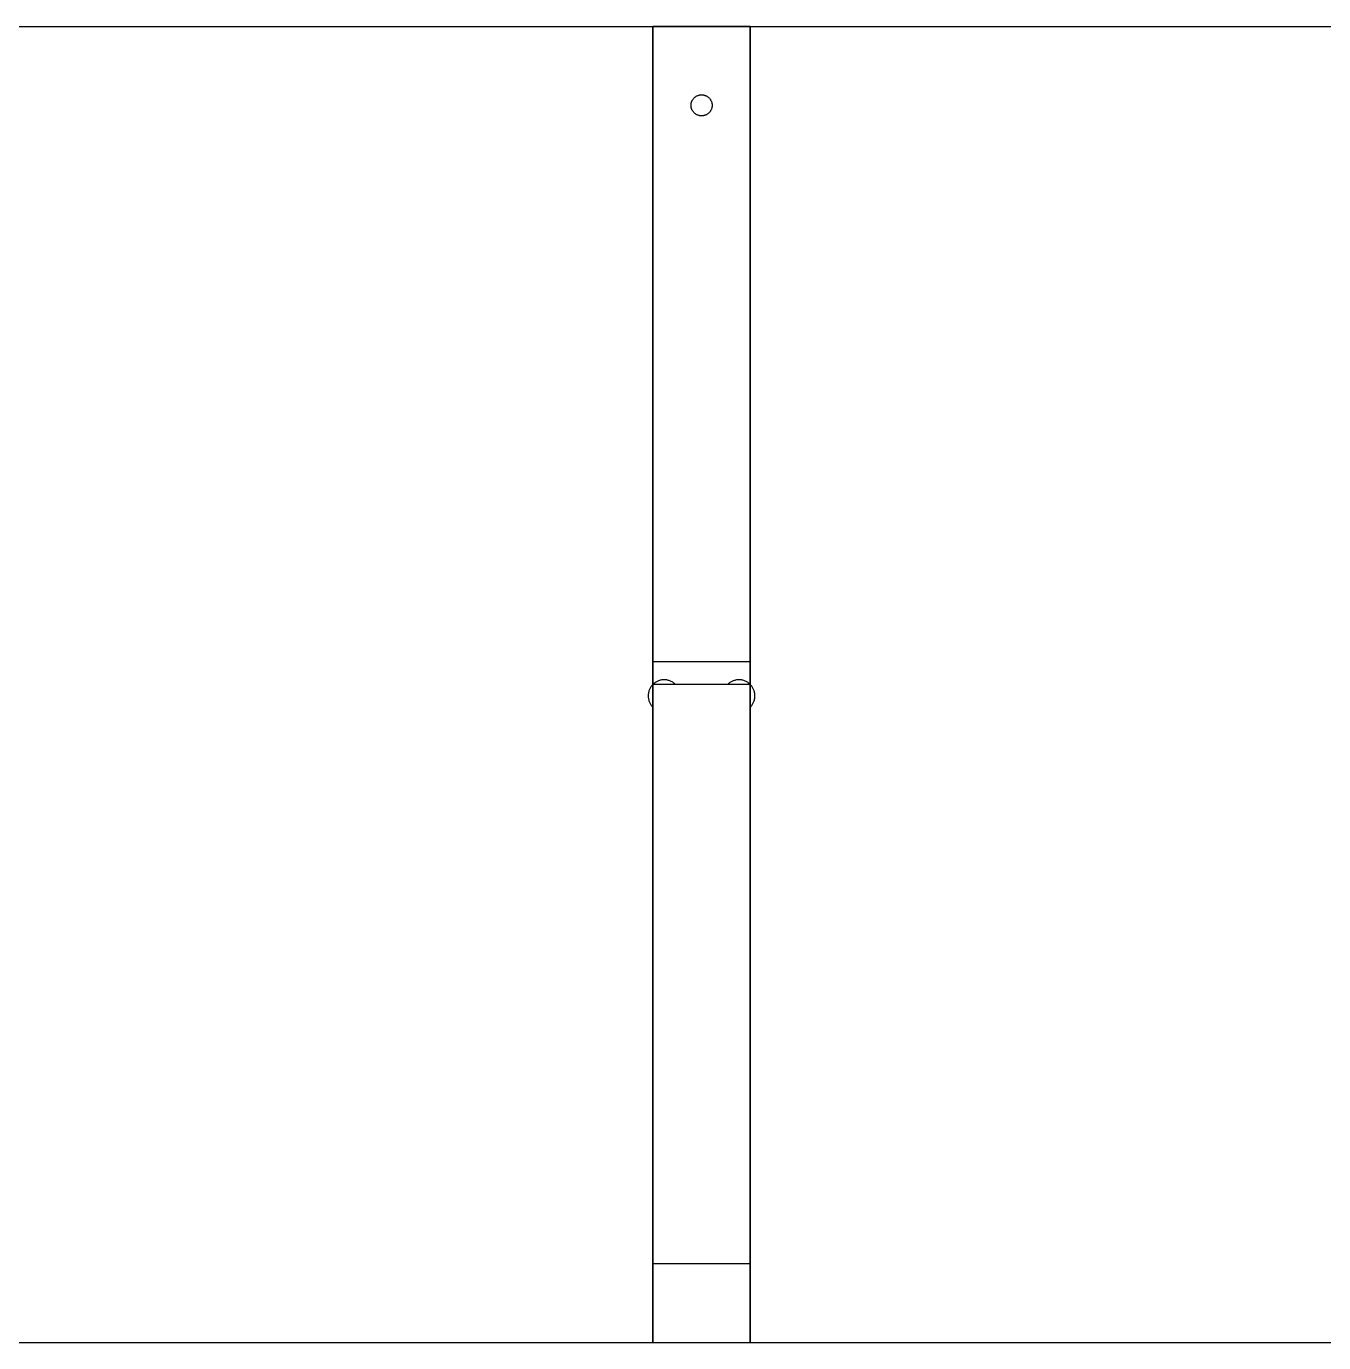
# Model space of a CAD drawing. Header units: millimetres. Extents: x -2413 to 2045, y 155 to 1956.
# Drawn here: x -2167.1 to -1920.7, y 154.9 to 404.9 of the extents above; entities that cross this region are included whole.
import ezdxf

# ---------------------------------------------------------------- set-up
doc = ezdxf.new("R2010")
doc.units = ezdxf.units.MM
doc.header["$MEASUREMENT"] = 0
doc.layers.add('Default', color=18, linetype='Continuous', true_color=0x000000)

msp = doc.modelspace()

# ---------------------------------------------------------------- linework, layer by layer
at = {"layer": 'Default'}
for points in [[(-2413.44, 404.9, 383.87), (-1673.44, 404.9, 383.87), (-933.44, 404.9, 383.87), (-750.76, 404.9, 383.87), (-568.07, 404.9, 383.87)], [(-2413.44, 404.9, 365.37), (-1673.44, 404.9, 365.37), (-933.44, 404.9, 365.37), (-750.76, 404.9, 365.37), (-568.07, 404.9, 365.37)], [(-2413.44, 404.9, 1480), (-1673.44, 404.9, 1480), (-933.44, 404.9, 1480), (-750.76, 404.9, 1480), (-568.07, 404.9, 1480)], [(-2413.44, 404.9, 1461.5), (-1673.44, 404.9, 1461.5), (-933.44, 404.9, 1461.5), (-750.76, 404.9, 1461.5), (-568.07, 404.9, 1461.5)], [(-2413.44, 404.9, 18.5), (-1673.44, 404.9, 18.5), (-933.44, 404.9, 18.5), (-750.76, 404.9, 18.5), (-568.07, 404.9, 18.5)], [(-2413.44, 404.9), (-1673.44, 404.9), (-933.44, 404.9), (-750.76, 404.9), (-568.07, 404.9)], [(-2413.44, 404.9, 1114.62), (-1673.44, 404.9, 1114.62), (-933.44, 404.9, 1114.62), (-750.76, 404.9, 1114.62), (-568.07, 404.9, 1114.62)], [(-2413.44, 404.9, 1096.12), (-1673.44, 404.9, 1096.12), (-933.44, 404.9, 1096.12), (-750.76, 404.9, 1096.12), (-568.07, 404.9, 1096.12)], [(-2413.44, 404.9, 749.25), (-1673.44, 404.9, 749.25), (-933.44, 404.9, 749.25), (-750.76, 404.9, 749.25), (-568.07, 404.9, 749.25)], [(-2413.44, 404.9, 730.75), (-1673.44, 404.9, 730.75), (-933.44, 404.9, 730.75), (-750.76, 404.9, 730.75), (-568.07, 404.9, 730.75)]]:
    msp.add_open_spline(points, degree=2, knots=[5337.092733, 5337.092733, 5337.092733, 6817.092733, 6817.092733, 7182.467733, 7182.467733, 7182.467733], dxfattribs=at)
at = {"layer": 'Default', "color": 2, "true_color": 0xffff00}
for points in [[(-2029.57, 404.9, 1461.5), (-2038.82, 404.9, 1461.5), (-2048.07, 404.9, 1461.5)], [(-2048.07, 284.22, 1461.5), (-2048.07, 344.56, 1461.5), (-2048.07, 404.9, 1461.5)], [(-2029.57, 404.9, 1114.62), (-2038.82, 404.9, 1114.62), (-2048.07, 404.9, 1114.62)], [(-2048.07, 404.9, 1461.5), (-2048.07, 404.9, 1288.06), (-2048.07, 404.9, 1114.62)], [(-2048.07, 404.9, 1114.62), (-2048.07, 344.56, 1114.62), (-2048.07, 284.22, 1114.62)], [(-2029.57, 404.9, 1096.12), (-2038.82, 404.9, 1096.12), (-2048.07, 404.9, 1096.12)], [(-2048.07, 284.22, 1096.12), (-2048.07, 344.56, 1096.12), (-2048.07, 404.9, 1096.12)], [(-2029.57, 404.9, 749.25), (-2038.82, 404.9, 749.25), (-2048.07, 404.9, 749.25)], [(-2048.07, 404.9, 1096.12), (-2048.07, 404.9, 922.69), (-2048.07, 404.9, 749.25)], [(-2048.07, 404.9, 749.25), (-2048.07, 344.56, 749.25), (-2048.07, 284.22, 749.25)], [(-2029.57, 404.9, 730.75), (-2038.82, 404.9, 730.75), (-2048.07, 404.9, 730.75)], [(-2048.07, 284.22, 730.75), (-2048.07, 344.56, 730.75), (-2048.07, 404.9, 730.75)], [(-2029.57, 404.9, 383.87), (-2038.82, 404.9, 383.87), (-2048.07, 404.9, 383.87)], [(-2048.07, 404.9, 730.75), (-2048.07, 404.9, 557.31), (-2048.07, 404.9, 383.87)], [(-2048.07, 404.9, 383.87), (-2048.07, 344.56, 383.87), (-2048.07, 284.22, 383.87)], [(-2029.57, 404.9, 365.37), (-2038.82, 404.9, 365.37), (-2048.07, 404.9, 365.37)], [(-2048.07, 284.22, 365.37), (-2048.07, 344.56, 365.37), (-2048.07, 404.9, 365.37)], [(-2029.57, 404.9, 18.5), (-2038.82, 404.9, 18.5), (-2048.07, 404.9, 18.5)], [(-2048.07, 404.9, 365.37), (-2048.07, 404.9, 191.94), (-2048.07, 404.9, 18.5)], [(-2048.07, 404.9, 18.5), (-2048.07, 344.56, 18.5), (-2048.07, 284.22, 18.5)], [(-2029.57, 284.22, 1461.5), (-2029.57, 344.56, 1461.5), (-2029.57, 404.9, 1461.5)], [(-2029.57, 404.9, 1461.5), (-2029.57, 404.9, 1288.06), (-2029.57, 404.9, 1114.62)], [(-2029.57, 404.9, 1114.62), (-2029.57, 344.56, 1114.62), (-2029.57, 284.22, 1114.62)], [(-2029.57, 284.22, 1096.12), (-2029.57, 344.56, 1096.12), (-2029.57, 404.9, 1096.12)], [(-2029.57, 404.9, 1096.12), (-2029.57, 404.9, 922.69), (-2029.57, 404.9, 749.25)], [(-2029.57, 404.9, 749.25), (-2029.57, 344.56, 749.25), (-2029.57, 284.22, 749.25)], [(-2029.57, 284.22, 730.75), (-2029.57, 344.56, 730.75), (-2029.57, 404.9, 730.75)], [(-2029.57, 404.9, 730.75), (-2029.57, 404.9, 557.31), (-2029.57, 404.9, 383.87)], [(-2029.57, 404.9, 383.87), (-2029.57, 344.56, 383.87), (-2029.57, 284.22, 383.87)], [(-2029.57, 284.22, 365.37), (-2029.57, 344.56, 365.37), (-2029.57, 404.9, 365.37)], [(-2029.57, 404.9, 365.37), (-2029.57, 404.9, 191.94), (-2029.57, 404.9, 18.5)], [(-2029.57, 404.9, 18.5), (-2029.57, 344.56, 18.5), (-2029.57, 284.22, 18.5)], [(-2029.57, 284.22, 18.5), (-2038.82, 284.22, 18.5), (-2048.07, 284.22, 18.5)], [(-2029.57, 284.22, 1461.5), (-2038.82, 284.22, 1461.5), (-2048.07, 284.22, 1461.5)], [(-2029.57, 284.22, 1114.62), (-2038.82, 284.22, 1114.62), (-2048.07, 284.22, 1114.62)], [(-2029.57, 284.22, 1096.12), (-2038.82, 284.22, 1096.12), (-2048.07, 284.22, 1096.12)], [(-2029.57, 284.22, 749.25), (-2038.82, 284.22, 749.25), (-2048.07, 284.22, 749.25)], [(-2029.57, 284.22, 730.75), (-2038.82, 284.22, 730.75), (-2048.07, 284.22, 730.75)], [(-2029.57, 284.22, 383.87), (-2038.82, 284.22, 383.87), (-2048.07, 284.22, 383.87)], [(-2029.57, 284.22, 365.37), (-2038.82, 284.22, 365.37), (-2048.07, 284.22, 365.37)], [(-2029.57, 279.9, 14.19), (-2038.82, 279.9, 14.19), (-2048.07, 279.9, 14.19)], [(-2029.57, 279.9), (-2038.82, 279.9), (-2048.07, 279.9)], [(-2048.07, 279.9, 14.19), (-2048.07, 279.9, 7.09), (-2048.07, 279.9)], [(-2048.07, 279.9), (-2048.07, 217.4), (-2048.07, 154.9)], [(-2029.57, 279.9, 1480), (-2038.82, 279.9, 1480), (-2048.07, 279.9, 1480)], [(-2048.07, 154.9, 1480), (-2048.07, 217.4, 1480), (-2048.07, 279.9, 1480)], [(-2029.57, 279.9, 1465.81), (-2038.82, 279.9, 1465.81), (-2048.07, 279.9, 1465.81)], [(-2048.07, 279.9, 1480), (-2048.07, 279.9, 1472.91), (-2048.07, 279.9, 1465.81)], [(-2029.57, 279.9, 1110.31), (-2038.82, 279.9, 1110.31), (-2048.07, 279.9, 1110.31)], [(-2029.57, 279.9, 1100.44), (-2038.82, 279.9, 1100.44), (-2048.07, 279.9, 1100.44)], [(-2048.07, 279.9, 1110.31), (-2048.07, 279.9, 1105.38), (-2048.07, 279.9, 1100.44)], [(-2029.57, 279.9, 744.94), (-2038.82, 279.9, 744.94), (-2048.07, 279.9, 744.94)], [(-2029.57, 279.9, 735.06), (-2038.82, 279.9, 735.06), (-2048.07, 279.9, 735.06)], [(-2048.07, 279.9, 744.94), (-2048.07, 279.9, 740), (-2048.07, 279.9, 735.06)], [(-2029.57, 279.9, 379.56), (-2038.82, 279.9, 379.56), (-2048.07, 279.9, 379.56)], [(-2029.57, 279.9, 369.69), (-2038.82, 279.9, 369.69), (-2048.07, 279.9, 369.69)], [(-2048.07, 279.9, 379.56), (-2048.07, 279.9, 374.62), (-2048.07, 279.9, 369.69)], [(-2029.57, 279.9, 14.19), (-2029.57, 279.9, 7.09), (-2029.57, 279.9)], [(-2029.57, 279.9), (-2029.57, 217.4), (-2029.57, 154.9)], [(-2029.57, 154.9, 1480), (-2029.57, 217.4, 1480), (-2029.57, 279.9, 1480)], [(-2029.57, 279.9, 1480), (-2029.57, 279.9, 1472.91), (-2029.57, 279.9, 1465.81)], [(-2029.57, 279.9, 1110.31), (-2029.57, 279.9, 1105.38), (-2029.57, 279.9, 1100.44)], [(-2029.57, 279.9, 744.94), (-2029.57, 279.9, 740), (-2029.57, 279.9, 735.06)], [(-2029.57, 279.9, 379.56), (-2029.57, 279.9, 374.62), (-2029.57, 279.9, 369.69)], [(-2029.57, 169.9, 1456.4), (-2038.82, 169.9, 1456.4), (-2048.07, 169.9, 1456.4)], [(-2029.57, 169.9, 1091.03), (-2038.82, 169.9, 1091.03), (-2048.07, 169.9, 1091.03)], [(-2029.57, 169.9, 725.65), (-2038.82, 169.9, 725.65), (-2048.07, 169.9, 725.65)], [(-2029.57, 169.9, 360.28), (-2038.82, 169.9, 360.28), (-2048.07, 169.9, 360.28)], [(-2029.57, 154.9), (-2038.82, 154.9), (-2048.07, 154.9)], [(-2029.57, 154.9, 1480), (-2038.82, 154.9, 1480), (-2048.07, 154.9, 1480)]]:
    msp.add_open_spline(points, degree=2, dxfattribs=at)
at = {"layer": 'Default'}
for points, weights, knots in [([(-2040.82, 389.9, 1480), (-2040.82, 387.9, 1480), (-2038.82, 387.9, 1480), (-2036.82, 387.9, 1480), (-2036.82, 389.9, 1480), (-2036.82, 391.9, 1480), (-2038.82, 391.9, 1480), (-2040.82, 391.9, 1480), (-2040.82, 389.9, 1480)], [1, 0.707106781187, 1, 0.707106781187, 1, 0.707106781187, 1, 0.707106781187, 1], [7969.750019, 7969.750019, 7969.750019, 7972.891611, 7972.891611, 7976.033204, 7976.033204, 7979.174797, 7979.174797, 7982.316389, 7982.316389, 7982.316389]), ([(-2040.82, 389.9, 1461.5), (-2040.82, 387.9, 1461.5), (-2038.82, 387.9, 1461.5), (-2036.82, 387.9, 1461.5), (-2036.82, 389.9, 1461.5), (-2036.82, 391.9, 1461.5), (-2038.82, 391.9, 1461.5), (-2040.82, 391.9, 1461.5), (-2040.82, 389.9, 1461.5)], [1, 0.707106781187, 1, 0.707106781187, 1, 0.707106781187, 1, 0.707106781187, 1], [7969.750019, 7969.750019, 7969.750019, 7972.891611, 7972.891611, 7976.033204, 7976.033204, 7979.174797, 7979.174797, 7982.316389, 7982.316389, 7982.316389]), ([(-2040.82, 389.9, 18.5), (-2040.82, 387.9, 18.5), (-2038.82, 387.9, 18.5), (-2036.82, 387.9, 18.5), (-2036.82, 389.9, 18.5), (-2036.82, 391.9, 18.5), (-2038.82, 391.9, 18.5), (-2040.82, 391.9, 18.5), (-2040.82, 389.9, 18.5)], [1, 0.707106781187, 1, 0.707106781187, 1, 0.707106781187, 1, 0.707106781187, 1], [7969.750019, 7969.750019, 7969.750019, 7972.891611, 7972.891611, 7976.033204, 7976.033204, 7979.174797, 7979.174797, 7982.316389, 7982.316389, 7982.316389]), ([(-2040.82, 389.9), (-2040.82, 387.9), (-2038.82, 387.9), (-2036.82, 387.9), (-2036.82, 389.9), (-2036.82, 391.9), (-2038.82, 391.9), (-2040.82, 391.9), (-2040.82, 389.9)], [1, 0.707106781187, 1, 0.707106781187, 1, 0.707106781187, 1, 0.707106781187, 1], [7969.750019, 7969.750019, 7969.750019, 7972.891611, 7972.891611, 7976.033204, 7976.033204, 7979.174797, 7979.174797, 7982.316389, 7982.316389, 7982.316389]), ([(-2043.76, 279.9, 383.87), (-2045.91, 282.06, 383.87), (-2048.07, 279.9, 383.87), (-2050.23, 277.75, 383.87), (-2048.07, 275.59, 383.87)], [1, 0.707106781187, 1, 0.707106781187, 1], [4590.494072, 4590.494072, 4590.494072, 4595.285001, 4595.285001, 4600.075929, 4600.075929, 4600.075929]), ([(-2043.76, 279.9, 365.37), (-2045.91, 282.06, 365.37), (-2048.07, 279.9, 365.37), (-2050.23, 277.75, 365.37), (-2048.07, 275.59, 365.37)], [1, 0.707106781187, 1, 0.707106781187, 1], [4590.494072, 4590.494072, 4590.494072, 4595.285001, 4595.285001, 4600.075929, 4600.075929, 4600.075929]), ([(-2043.76, 279.9, 1480), (-2045.91, 282.06, 1480), (-2048.07, 279.9, 1480), (-2050.23, 277.75, 1480), (-2048.07, 275.59, 1480)], [1, 0.707106781187, 1, 0.707106781187, 1], [4590.494072, 4590.494072, 4590.494072, 4595.285001, 4595.285001, 4600.075929, 4600.075929, 4600.075929]), ([(-2043.76, 279.9, 1461.5), (-2045.91, 282.06, 1461.5), (-2048.07, 279.9, 1461.5), (-2050.23, 277.75, 1461.5), (-2048.07, 275.59, 1461.5)], [1, 0.707106781187, 1, 0.707106781187, 1], [4590.494072, 4590.494072, 4590.494072, 4595.285001, 4595.285001, 4600.075929, 4600.075929, 4600.075929]), ([(-2043.76, 279.9, 18.5), (-2045.91, 282.06, 18.5), (-2048.07, 279.9, 18.5), (-2050.23, 277.75, 18.5), (-2048.07, 275.59, 18.5)], [1, 0.707106781187, 1, 0.707106781187, 1], [4590.494072, 4590.494072, 4590.494072, 4595.285001, 4595.285001, 4600.075929, 4600.075929, 4600.075929]), ([(-2043.76, 279.9), (-2045.91, 282.06), (-2048.07, 279.9), (-2050.23, 277.75), (-2048.07, 275.59)], [1, 0.707106781187, 1, 0.707106781187, 1], [4590.494072, 4590.494072, 4590.494072, 4595.285001, 4595.285001, 4600.075929, 4600.075929, 4600.075929]), ([(-2043.76, 279.9, 1114.62), (-2045.91, 282.06, 1114.62), (-2048.07, 279.9, 1114.62), (-2050.23, 277.75, 1114.62), (-2048.07, 275.59, 1114.62)], [1, 0.707106781187, 1, 0.707106781187, 1], [4590.494072, 4590.494072, 4590.494072, 4595.285001, 4595.285001, 4600.075929, 4600.075929, 4600.075929]), ([(-2043.76, 279.9, 1096.12), (-2045.91, 282.06, 1096.12), (-2048.07, 279.9, 1096.12), (-2050.23, 277.75, 1096.12), (-2048.07, 275.59, 1096.12)], [1, 0.707106781187, 1, 0.707106781187, 1], [4590.494072, 4590.494072, 4590.494072, 4595.285001, 4595.285001, 4600.075929, 4600.075929, 4600.075929]), ([(-2043.76, 279.9, 749.25), (-2045.91, 282.06, 749.25), (-2048.07, 279.9, 749.25), (-2050.23, 277.75, 749.25), (-2048.07, 275.59, 749.25)], [1, 0.707106781187, 1, 0.707106781187, 1], [4590.494072, 4590.494072, 4590.494072, 4595.285001, 4595.285001, 4600.075929, 4600.075929, 4600.075929]), ([(-2043.76, 279.9, 730.75), (-2045.91, 282.06, 730.75), (-2048.07, 279.9, 730.75), (-2050.23, 277.75, 730.75), (-2048.07, 275.59, 730.75)], [1, 0.707106781187, 1, 0.707106781187, 1], [4590.494072, 4590.494072, 4590.494072, 4595.285001, 4595.285001, 4600.075929, 4600.075929, 4600.075929]), ([(-2029.57, 275.59, 383.87), (-2027.41, 277.75, 383.87), (-2029.57, 279.9, 383.87), (-2031.73, 282.06, 383.87), (-2033.88, 279.9, 383.87)], [1, 0.707106781187, 1, 0.707106781187, 1], [4571.038917, 4571.038917, 4571.038917, 4575.829846, 4575.829846, 4580.620775, 4580.620775, 4580.620775]), ([(-2029.57, 275.59, 365.37), (-2027.41, 277.75, 365.37), (-2029.57, 279.9, 365.37), (-2031.73, 282.06, 365.37), (-2033.88, 279.9, 365.37)], [1, 0.707106781187, 1, 0.707106781187, 1], [4571.038917, 4571.038917, 4571.038917, 4575.829846, 4575.829846, 4580.620775, 4580.620775, 4580.620775]), ([(-2029.57, 275.59, 1480), (-2027.41, 277.75, 1480), (-2029.57, 279.9, 1480), (-2031.73, 282.06, 1480), (-2033.88, 279.9, 1480)], [1, 0.707106781187, 1, 0.707106781187, 1], [4571.038917, 4571.038917, 4571.038917, 4575.829846, 4575.829846, 4580.620775, 4580.620775, 4580.620775]), ([(-2029.57, 275.59, 1461.5), (-2027.41, 277.75, 1461.5), (-2029.57, 279.9, 1461.5), (-2031.73, 282.06, 1461.5), (-2033.88, 279.9, 1461.5)], [1, 0.707106781187, 1, 0.707106781187, 1], [4571.038917, 4571.038917, 4571.038917, 4575.829846, 4575.829846, 4580.620775, 4580.620775, 4580.620775]), ([(-2029.57, 275.59, 18.5), (-2027.41, 277.75, 18.5), (-2029.57, 279.9, 18.5), (-2031.73, 282.06, 18.5), (-2033.88, 279.9, 18.5)], [1, 0.707106781187, 1, 0.707106781187, 1], [4571.038917, 4571.038917, 4571.038917, 4575.829846, 4575.829846, 4580.620775, 4580.620775, 4580.620775]), ([(-2029.57, 275.59), (-2027.41, 277.75), (-2029.57, 279.9), (-2031.73, 282.06), (-2033.88, 279.9)], [1, 0.707106781187, 1, 0.707106781187, 1], [4571.038917, 4571.038917, 4571.038917, 4575.829846, 4575.829846, 4580.620775, 4580.620775, 4580.620775]), ([(-2029.57, 275.59, 1114.62), (-2027.41, 277.75, 1114.62), (-2029.57, 279.9, 1114.62), (-2031.73, 282.06, 1114.62), (-2033.88, 279.9, 1114.62)], [1, 0.707106781187, 1, 0.707106781187, 1], [4571.038917, 4571.038917, 4571.038917, 4575.829846, 4575.829846, 4580.620775, 4580.620775, 4580.620775]), ([(-2029.57, 275.59, 1096.12), (-2027.41, 277.75, 1096.12), (-2029.57, 279.9, 1096.12), (-2031.73, 282.06, 1096.12), (-2033.88, 279.9, 1096.12)], [1, 0.707106781187, 1, 0.707106781187, 1], [4571.038917, 4571.038917, 4571.038917, 4575.829846, 4575.829846, 4580.620775, 4580.620775, 4580.620775]), ([(-2029.57, 275.59, 749.25), (-2027.41, 277.75, 749.25), (-2029.57, 279.9, 749.25), (-2031.73, 282.06, 749.25), (-2033.88, 279.9, 749.25)], [1, 0.707106781187, 1, 0.707106781187, 1], [4571.038917, 4571.038917, 4571.038917, 4575.829846, 4575.829846, 4580.620775, 4580.620775, 4580.620775]), ([(-2029.57, 275.59, 730.75), (-2027.41, 277.75, 730.75), (-2029.57, 279.9, 730.75), (-2031.73, 282.06, 730.75), (-2033.88, 279.9, 730.75)], [1, 0.707106781187, 1, 0.707106781187, 1], [4571.038917, 4571.038917, 4571.038917, 4575.829846, 4575.829846, 4580.620775, 4580.620775, 4580.620775])]:
    msp.add_rational_spline(points, weights, degree=2, knots=knots, dxfattribs=at)
for points in [[(-2040.82, 389.9, 1480), (-2040.82, 389.9, 1470.75), (-2040.82, 389.9, 1461.5)], [(-2040.82, 389.9, 18.5), (-2040.82, 389.9, 9.25), (-2040.82, 389.9)], [(-2033.88, 279.9, 383.87), (-2038.82, 279.9, 383.87), (-2043.76, 279.9, 383.87)], [(-2043.76, 279.9, 383.87), (-2043.76, 279.9, 374.62), (-2043.76, 279.9, 365.37)], [(-2033.88, 279.9, 365.37), (-2038.82, 279.9, 365.37), (-2043.76, 279.9, 365.37)], [(-2033.88, 279.9, 1480), (-2038.82, 279.9, 1480), (-2043.76, 279.9, 1480)], [(-2043.76, 279.9, 1480), (-2043.76, 279.9, 1470.75), (-2043.76, 279.9, 1461.5)], [(-2033.88, 279.9, 1461.5), (-2038.82, 279.9, 1461.5), (-2043.76, 279.9, 1461.5)], [(-2033.88, 279.9, 18.5), (-2038.82, 279.9, 18.5), (-2043.76, 279.9, 18.5)], [(-2043.76, 279.9, 18.5), (-2043.76, 279.9, 9.25), (-2043.76, 279.9)], [(-2033.88, 279.9), (-2038.82, 279.9), (-2043.76, 279.9)], [(-2033.88, 279.9, 1114.62), (-2038.82, 279.9, 1114.62), (-2043.76, 279.9, 1114.62)], [(-2043.76, 279.9, 1114.62), (-2043.76, 279.9, 1105.37), (-2043.76, 279.9, 1096.12)], [(-2033.88, 279.9, 1096.12), (-2038.82, 279.9, 1096.12), (-2043.76, 279.9, 1096.12)], [(-2033.88, 279.9, 749.25), (-2038.82, 279.9, 749.25), (-2043.76, 279.9, 749.25)], [(-2043.76, 279.9, 749.25), (-2043.76, 279.9, 740), (-2043.76, 279.9, 730.75)], [(-2033.88, 279.9, 730.75), (-2038.82, 279.9, 730.75), (-2043.76, 279.9, 730.75)], [(-2033.88, 279.9, 383.87), (-2033.88, 279.9, 374.62), (-2033.88, 279.9, 365.37)], [(-2033.88, 279.9, 1480), (-2033.88, 279.9, 1470.75), (-2033.88, 279.9, 1461.5)], [(-2033.88, 279.9, 18.5), (-2033.88, 279.9, 9.25), (-2033.88, 279.9)], [(-2033.88, 279.9, 1114.62), (-2033.88, 279.9, 1105.37), (-2033.88, 279.9, 1096.12)], [(-2033.88, 279.9, 749.25), (-2033.88, 279.9, 740), (-2033.88, 279.9, 730.75)], [(-2048.07, 275.59, 383.87), (-2048.07, 275.59, 374.62), (-2048.07, 275.59, 365.37)], [(-2048.07, 275.59, 383.87), (-2048.07, 215.25, 383.87), (-2048.07, 154.9, 383.87)], [(-2048.07, 275.59, 365.37), (-2048.07, 215.25, 365.37), (-2048.07, 154.9, 365.37)], [(-2048.07, 275.59, 1480), (-2048.07, 275.59, 1470.75), (-2048.07, 275.59, 1461.5)], [(-2048.07, 275.59, 1480), (-2048.07, 215.25, 1480), (-2048.07, 154.9, 1480)], [(-2048.07, 275.59, 1461.5), (-2048.07, 215.25, 1461.5), (-2048.07, 154.9, 1461.5)], [(-2048.07, 275.59, 18.5), (-2048.07, 275.59, 9.25), (-2048.07, 275.59)], [(-2048.07, 275.59, 18.5), (-2048.07, 215.25, 18.5), (-2048.07, 154.9, 18.5)], [(-2048.07, 275.59), (-2048.07, 215.25), (-2048.07, 154.9)], [(-2048.07, 275.59, 1114.62), (-2048.07, 275.59, 1105.37), (-2048.07, 275.59, 1096.12)], [(-2048.07, 275.59, 1114.62), (-2048.07, 215.25, 1114.62), (-2048.07, 154.9, 1114.62)], [(-2048.07, 275.59, 1096.12), (-2048.07, 215.25, 1096.12), (-2048.07, 154.9, 1096.12)], [(-2048.07, 275.59, 749.25), (-2048.07, 275.59, 740), (-2048.07, 275.59, 730.75)], [(-2048.07, 275.59, 749.25), (-2048.07, 215.25, 749.25), (-2048.07, 154.9, 749.25)], [(-2048.07, 275.59, 730.75), (-2048.07, 215.25, 730.75), (-2048.07, 154.9, 730.75)], [(-2029.57, 154.9, 383.87), (-2029.57, 215.25, 383.87), (-2029.57, 275.59, 383.87)], [(-2029.57, 275.59, 383.87), (-2029.57, 275.59, 374.62), (-2029.57, 275.59, 365.37)], [(-2029.57, 154.9, 365.37), (-2029.57, 215.25, 365.37), (-2029.57, 275.59, 365.37)], [(-2029.57, 154.9, 1480), (-2029.57, 215.25, 1480), (-2029.57, 275.59, 1480)], [(-2029.57, 275.59, 1480), (-2029.57, 275.59, 1470.75), (-2029.57, 275.59, 1461.5)], [(-2029.57, 154.9, 1461.5), (-2029.57, 215.25, 1461.5), (-2029.57, 275.59, 1461.5)], [(-2029.57, 154.9, 18.5), (-2029.57, 215.25, 18.5), (-2029.57, 275.59, 18.5)], [(-2029.57, 275.59, 18.5), (-2029.57, 275.59, 9.25), (-2029.57, 275.59)], [(-2029.57, 154.9), (-2029.57, 215.25), (-2029.57, 275.59)], [(-2029.57, 154.9, 1114.62), (-2029.57, 215.25, 1114.62), (-2029.57, 275.59, 1114.62)], [(-2029.57, 275.59, 1114.62), (-2029.57, 275.59, 1105.37), (-2029.57, 275.59, 1096.12)], [(-2029.57, 154.9, 1096.12), (-2029.57, 215.25, 1096.12), (-2029.57, 275.59, 1096.12)], [(-2029.57, 154.9, 749.25), (-2029.57, 215.25, 749.25), (-2029.57, 275.59, 749.25)], [(-2029.57, 275.59, 749.25), (-2029.57, 275.59, 740), (-2029.57, 275.59, 730.75)], [(-2029.57, 154.9, 730.75), (-2029.57, 215.25, 730.75), (-2029.57, 275.59, 730.75)], [(-2048.07, 154.9, 383.87), (-2221.51, 154.9, 383.87), (-2394.94, 154.9, 383.87)], [(-2048.07, 154.9, 365.37), (-2221.51, 154.9, 365.37), (-2394.94, 154.9, 365.37)], [(-2048.07, 154.9, 1480), (-2221.51, 154.9, 1480), (-2394.94, 154.9, 1480)], [(-2048.07, 154.9, 1461.5), (-2221.51, 154.9, 1461.5), (-2394.94, 154.9, 1461.5)], [(-2048.07, 154.9, 18.5), (-2221.51, 154.9, 18.5), (-2394.94, 154.9, 18.5)], [(-2048.07, 154.9), (-2221.51, 154.9), (-2394.94, 154.9)], [(-2048.07, 154.9, 1114.62), (-2221.51, 154.9, 1114.62), (-2394.94, 154.9, 1114.62)], [(-2048.07, 154.9, 1096.12), (-2221.51, 154.9, 1096.12), (-2394.94, 154.9, 1096.12)], [(-2048.07, 154.9, 749.25), (-2221.51, 154.9, 749.25), (-2394.94, 154.9, 749.25)], [(-2048.07, 154.9, 730.75), (-2221.51, 154.9, 730.75), (-2394.94, 154.9, 730.75)], [(-2048.07, 154.9, 383.87), (-2048.07, 154.9, 374.62), (-2048.07, 154.9, 365.37)], [(-2048.07, 154.9, 1480), (-2048.07, 154.9, 1470.75), (-2048.07, 154.9, 1461.5)], [(-2048.07, 154.9, 18.5), (-2048.07, 154.9, 9.25), (-2048.07, 154.9)], [(-2048.07, 154.9, 1114.62), (-2048.07, 154.9, 1105.37), (-2048.07, 154.9, 1096.12)], [(-2048.07, 154.9, 749.25), (-2048.07, 154.9, 740), (-2048.07, 154.9, 730.75)], [(-1682.69, 154.9, 383.87), (-1856.13, 154.9, 383.87), (-2029.57, 154.9, 383.87)], [(-2029.57, 154.9, 383.87), (-2029.57, 154.9, 374.62), (-2029.57, 154.9, 365.37)], [(-1682.69, 154.9, 365.37), (-1856.13, 154.9, 365.37), (-2029.57, 154.9, 365.37)], [(-1682.69, 154.9, 1480), (-1856.13, 154.9, 1480), (-2029.57, 154.9, 1480)], [(-2029.57, 154.9, 1480), (-2029.57, 154.9, 1470.75), (-2029.57, 154.9, 1461.5)], [(-1682.69, 154.9, 1461.5), (-1856.13, 154.9, 1461.5), (-2029.57, 154.9, 1461.5)], [(-1682.69, 154.9, 18.5), (-1856.13, 154.9, 18.5), (-2029.57, 154.9, 18.5)], [(-2029.57, 154.9, 18.5), (-2029.57, 154.9, 9.25), (-2029.57, 154.9)], [(-1682.69, 154.9), (-1856.13, 154.9), (-2029.57, 154.9)], [(-1682.69, 154.9, 1114.62), (-1856.13, 154.9, 1114.62), (-2029.57, 154.9, 1114.62)], [(-2029.57, 154.9, 1114.62), (-2029.57, 154.9, 1105.37), (-2029.57, 154.9, 1096.12)], [(-1682.69, 154.9, 1096.12), (-1856.13, 154.9, 1096.12), (-2029.57, 154.9, 1096.12)], [(-1682.69, 154.9, 749.25), (-1856.13, 154.9, 749.25), (-2029.57, 154.9, 749.25)], [(-2029.57, 154.9, 749.25), (-2029.57, 154.9, 740), (-2029.57, 154.9, 730.75)], [(-1682.69, 154.9, 730.75), (-1856.13, 154.9, 730.75), (-2029.57, 154.9, 730.75)]]:
    msp.add_open_spline(points, degree=2, dxfattribs=at)
at = {"layer": 'Default', "color": 2, "true_color": 0xffff00, "extrusion": (1, 0, 0)}
for points, weights, knots in [([(-2048.07, 284.22, 18.5), (-2048.07, 282.06, 20.66), (-2048.07, 279.9, 18.5), (-2048.07, 277.75, 16.34), (-2048.07, 279.9, 14.19)], [1, 0.707106781187, 1, 0.707106781187, 1], [4208.059381, 4208.059381, 4208.059381, 4212.85031, 4212.85031, 4217.641239, 4217.641239, 4217.641239]), ([(-2048.07, 279.9, 1465.81), (-2048.07, 277.75, 1463.66), (-2048.07, 279.9, 1461.5), (-2048.07, 282.06, 1459.34), (-2048.07, 284.22, 1461.5)], [1, 0.707106781187, 1, 0.707106781187, 1], [5976.014536, 5976.014536, 5976.014536, 5980.805465, 5980.805465, 5985.596394, 5985.596394, 5985.596394]), ([(-2048.07, 284.22, 383.87), (-2048.07, 282.06, 386.03), (-2048.07, 279.9, 383.87), (-2048.07, 277.75, 381.72), (-2048.07, 279.9, 379.56)], [1, 0.707106781187, 1, 0.707106781187, 1], [7808.41531, 7808.41531, 7808.41531, 7813.206239, 7813.206239, 7817.997168, 7817.997168, 7817.997168]), ([(-2029.57, 279.9, 1465.81), (-2029.57, 277.75, 1463.66), (-2029.57, 279.9, 1461.5), (-2029.57, 282.06, 1459.34), (-2029.57, 284.22, 1461.5)], [1, 0.707106781187, 1, 0.707106781187, 1], [5976.014536, 5976.014536, 5976.014536, 5980.805465, 5980.805465, 5985.596394, 5985.596394, 5985.596394]), ([(-2029.57, 284.22, 383.87), (-2029.57, 282.06, 386.03), (-2029.57, 279.9, 383.87), (-2029.57, 277.75, 381.72), (-2029.57, 279.9, 379.56)], [1, 0.707106781187, 1, 0.707106781187, 1], [7808.41531, 7808.41531, 7808.41531, 7813.206239, 7813.206239, 7817.997168, 7817.997168, 7817.997168]), ([(-2048.07, 169.9, 1456.4), (-2048.07, 172.4, 1456.4), (-2048.07, 172.4, 1458.9), (-2048.07, 172.4, 1461.4), (-2048.07, 169.9, 1461.4), (-2048.07, 167.4, 1461.4), (-2048.07, 167.4, 1458.9), (-2048.07, 167.4, 1456.4), (-2048.07, 169.9, 1456.4)], [1, 0.707106781187, 1, 0.707106781187, 1, 0.707106781187, 1, 0.707106781187, 1], [8425.70062, 8425.70062, 8425.70062, 8429.627611, 8429.627611, 8433.554602, 8433.554602, 8437.481593, 8437.481593, 8441.408583, 8441.408583, 8441.408583]), ([(-2048.07, 169.9, 1091.03), (-2048.07, 172.4, 1091.03), (-2048.07, 172.4, 1093.53), (-2048.07, 172.4, 1096.03), (-2048.07, 169.9, 1096.03), (-2048.07, 167.4, 1096.03), (-2048.07, 167.4, 1093.53), (-2048.07, 167.4, 1091.03), (-2048.07, 169.9, 1091.03)], [1, 0.707106781187, 1, 0.707106781187, 1, 0.707106781187, 1, 0.707106781187, 1], [8441.408583, 8441.408583, 8441.408583, 8445.335574, 8445.335574, 8449.262565, 8449.262565, 8453.189556, 8453.189556, 8457.116547, 8457.116547, 8457.116547]), ([(-2048.07, 169.9, 725.65), (-2048.07, 172.4, 725.65), (-2048.07, 172.4, 728.15), (-2048.07, 172.4, 730.65), (-2048.07, 169.9, 730.65), (-2048.07, 167.4, 730.65), (-2048.07, 167.4, 728.15), (-2048.07, 167.4, 725.65), (-2048.07, 169.9, 725.65)], [1, 0.707106781187, 1, 0.707106781187, 1, 0.707106781187, 1, 0.707106781187, 1], [8457.116547, 8457.116547, 8457.116547, 8461.043538, 8461.043538, 8464.970528, 8464.970528, 8468.897519, 8468.897519, 8472.82451, 8472.82451, 8472.82451]), ([(-2048.07, 169.9, 360.28), (-2048.07, 172.4, 360.28), (-2048.07, 172.4, 362.78), (-2048.07, 172.4, 365.28), (-2048.07, 169.9, 365.28), (-2048.07, 167.4, 365.28), (-2048.07, 167.4, 362.78), (-2048.07, 167.4, 360.28), (-2048.07, 169.9, 360.28)], [1, 0.707106781187, 1, 0.707106781187, 1, 0.707106781187, 1, 0.707106781187, 1], [8472.82451, 8472.82451, 8472.82451, 8476.751501, 8476.751501, 8480.678492, 8480.678492, 8484.605482, 8484.605482, 8488.532473, 8488.532473, 8488.532473]), ([(-2029.57, 169.9, 1456.4), (-2029.57, 172.4, 1456.4), (-2029.57, 172.4, 1458.9), (-2029.57, 172.4, 1461.4), (-2029.57, 169.9, 1461.4), (-2029.57, 167.4, 1461.4), (-2029.57, 167.4, 1458.9), (-2029.57, 167.4, 1456.4), (-2029.57, 169.9, 1456.4)], [1, 0.707106781187, 1, 0.707106781187, 1, 0.707106781187, 1, 0.707106781187, 1], [8425.70062, 8425.70062, 8425.70062, 8429.627611, 8429.627611, 8433.554602, 8433.554602, 8437.481593, 8437.481593, 8441.408583, 8441.408583, 8441.408583]), ([(-2029.57, 169.9, 1091.03), (-2029.57, 172.4, 1091.03), (-2029.57, 172.4, 1093.53), (-2029.57, 172.4, 1096.03), (-2029.57, 169.9, 1096.03), (-2029.57, 167.4, 1096.03), (-2029.57, 167.4, 1093.53), (-2029.57, 167.4, 1091.03), (-2029.57, 169.9, 1091.03)], [1, 0.707106781187, 1, 0.707106781187, 1, 0.707106781187, 1, 0.707106781187, 1], [8441.408583, 8441.408583, 8441.408583, 8445.335574, 8445.335574, 8449.262565, 8449.262565, 8453.189556, 8453.189556, 8457.116547, 8457.116547, 8457.116547]), ([(-2029.57, 169.9, 725.65), (-2029.57, 172.4, 725.65), (-2029.57, 172.4, 728.15), (-2029.57, 172.4, 730.65), (-2029.57, 169.9, 730.65), (-2029.57, 167.4, 730.65), (-2029.57, 167.4, 728.15), (-2029.57, 167.4, 725.65), (-2029.57, 169.9, 725.65)], [1, 0.707106781187, 1, 0.707106781187, 1, 0.707106781187, 1, 0.707106781187, 1], [8457.116547, 8457.116547, 8457.116547, 8461.043538, 8461.043538, 8464.970528, 8464.970528, 8468.897519, 8468.897519, 8472.82451, 8472.82451, 8472.82451]), ([(-2029.57, 169.9, 360.28), (-2029.57, 172.4, 360.28), (-2029.57, 172.4, 362.78), (-2029.57, 172.4, 365.28), (-2029.57, 169.9, 365.28), (-2029.57, 167.4, 365.28), (-2029.57, 167.4, 362.78), (-2029.57, 167.4, 360.28), (-2029.57, 169.9, 360.28)], [1, 0.707106781187, 1, 0.707106781187, 1, 0.707106781187, 1, 0.707106781187, 1], [8472.82451, 8472.82451, 8472.82451, 8476.751501, 8476.751501, 8480.678492, 8480.678492, 8484.605482, 8484.605482, 8488.532473, 8488.532473, 8488.532473])]:
    msp.add_rational_spline(points, weights, degree=2, knots=knots, dxfattribs=at)
at = {"layer": 'Default', "color": 2, "true_color": 0xffff00, "extrusion": (-1, 0, 0)}
for points, knots in [([(-2048.07, 284.22, 1114.62), (-2048.07, 282.06, 1116.78), (-2048.07, 279.9, 1114.62), (-2048.07, 277.75, 1112.47), (-2048.07, 279.9, 1110.31)], [6573.844691, 6573.844691, 6573.844691, 6578.63562, 6578.63562, 6583.426549, 6583.426549, 6583.426549]), ([(-2048.07, 279.9, 1100.44), (-2048.07, 277.75, 1098.28), (-2048.07, 279.9, 1096.12), (-2048.07, 282.06, 1093.97), (-2048.07, 284.22, 1096.12)], [6593.299846, 6593.299846, 6593.299846, 6598.090775, 6598.090775, 6602.881703, 6602.881703, 6602.881703]), ([(-2048.07, 284.22, 749.25), (-2048.07, 282.06, 751.41), (-2048.07, 279.9, 749.25), (-2048.07, 277.75, 747.09), (-2048.07, 279.9, 744.94)], [7191.130001, 7191.130001, 7191.130001, 7195.92093, 7195.92093, 7200.711858, 7200.711858, 7200.711858]), ([(-2048.07, 279.9, 735.06), (-2048.07, 277.75, 732.91), (-2048.07, 279.9, 730.75), (-2048.07, 282.06, 728.59), (-2048.07, 284.22, 730.75)], [7210.585156, 7210.585156, 7210.585156, 7215.376084, 7215.376084, 7220.167013, 7220.167013, 7220.167013]), ([(-2048.07, 279.9, 369.69), (-2048.07, 277.75, 367.53), (-2048.07, 279.9, 365.37), (-2048.07, 282.06, 363.22), (-2048.07, 284.22, 365.37)], [7827.870465, 7827.870465, 7827.870465, 7832.661394, 7832.661394, 7837.452323, 7837.452323, 7837.452323]), ([(-2029.57, 284.22, 1114.62), (-2029.57, 282.06, 1116.78), (-2029.57, 279.9, 1114.62), (-2029.57, 277.75, 1112.47), (-2029.57, 279.9, 1110.31)], [6573.844691, 6573.844691, 6573.844691, 6578.63562, 6578.63562, 6583.426549, 6583.426549, 6583.426549]), ([(-2029.57, 279.9, 1100.44), (-2029.57, 277.75, 1098.28), (-2029.57, 279.9, 1096.12), (-2029.57, 282.06, 1093.97), (-2029.57, 284.22, 1096.12)], [6593.299846, 6593.299846, 6593.299846, 6598.090775, 6598.090775, 6602.881703, 6602.881703, 6602.881703]), ([(-2029.57, 284.22, 749.25), (-2029.57, 282.06, 751.41), (-2029.57, 279.9, 749.25), (-2029.57, 277.75, 747.09), (-2029.57, 279.9, 744.94)], [7191.130001, 7191.130001, 7191.130001, 7195.92093, 7195.92093, 7200.711858, 7200.711858, 7200.711858]), ([(-2029.57, 279.9, 735.06), (-2029.57, 277.75, 732.91), (-2029.57, 279.9, 730.75), (-2029.57, 282.06, 728.59), (-2029.57, 284.22, 730.75)], [7210.585156, 7210.585156, 7210.585156, 7215.376084, 7215.376084, 7220.167013, 7220.167013, 7220.167013]), ([(-2029.57, 279.9, 369.69), (-2029.57, 277.75, 367.53), (-2029.57, 279.9, 365.37), (-2029.57, 282.06, 363.22), (-2029.57, 284.22, 365.37)], [7827.870465, 7827.870465, 7827.870465, 7832.661394, 7832.661394, 7837.452323, 7837.452323, 7837.452323])]:
    msp.add_rational_spline(points, [1, 0.707106781187, 1, 0.707106781187, 1], degree=2, knots=knots, dxfattribs=at)
at = {"layer": 'Default', "color": 2, "true_color": 0xffff00, "extrusion": (1, -5.27139e-14, 5.27139e-14)}
msp.add_rational_spline([(-2029.57, 284.22, 18.5), (-2029.57, 282.06, 20.66), (-2029.57, 279.9, 18.5), (-2029.57, 277.75, 16.34), (-2029.57, 279.9, 14.19)], [1, 0.707106781187, 1, 0.707106781187, 1], degree=2, knots=[4208.059381, 4208.059381, 4208.059381, 4212.85031, 4212.85031, 4217.641239, 4217.641239, 4217.641239], dxfattribs=at)
at = {"layer": 'Default', "color": 2, "true_color": 0xffff00}
for points in [[(-2048.07, 154.9), (-2048.07, 154.9, 557.31), (-2048.07, 154.9, 1114.62), (-2048.07, 154.9, 1297.31), (-2048.07, 154.9, 1480)], [(-2029.57, 154.9), (-2029.57, 154.9, 557.31), (-2029.57, 154.9, 1114.62), (-2029.57, 154.9, 1297.31), (-2029.57, 154.9, 1480)]]:
    msp.add_open_spline(points, degree=2, knots=[4356.827888, 4356.827888, 4356.827888, 5471.452888, 5471.452888, 5836.827888, 5836.827888, 5836.827888], dxfattribs=at)

doc.saveas('drawing.dxf')
